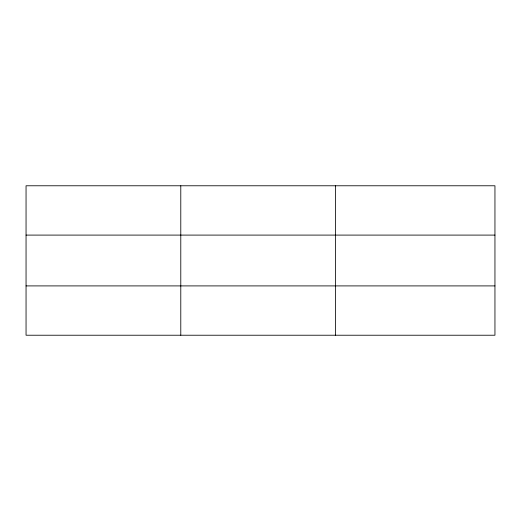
<?xml version="1.0" encoding="UTF-8"?>
<svg xmlns="http://www.w3.org/2000/svg" width="521" height="521" viewBox="0 0 521 521"><rect width="100%" height="100%" fill="white"/><g stroke="black" fill="none" stroke-linecap="round" stroke-linejoin="round"><path stroke-width="0.78" d="M180.787 185.776L180.787 335.224M335.524 185.776L335.524 335.224M494.95 285.905L494.95 335.224L26.05 335.224L26.05 185.776L494.95 185.776L494.95 285.905L26.05 285.905M26.05 235.095L494.95 235.095"/></g></svg>
